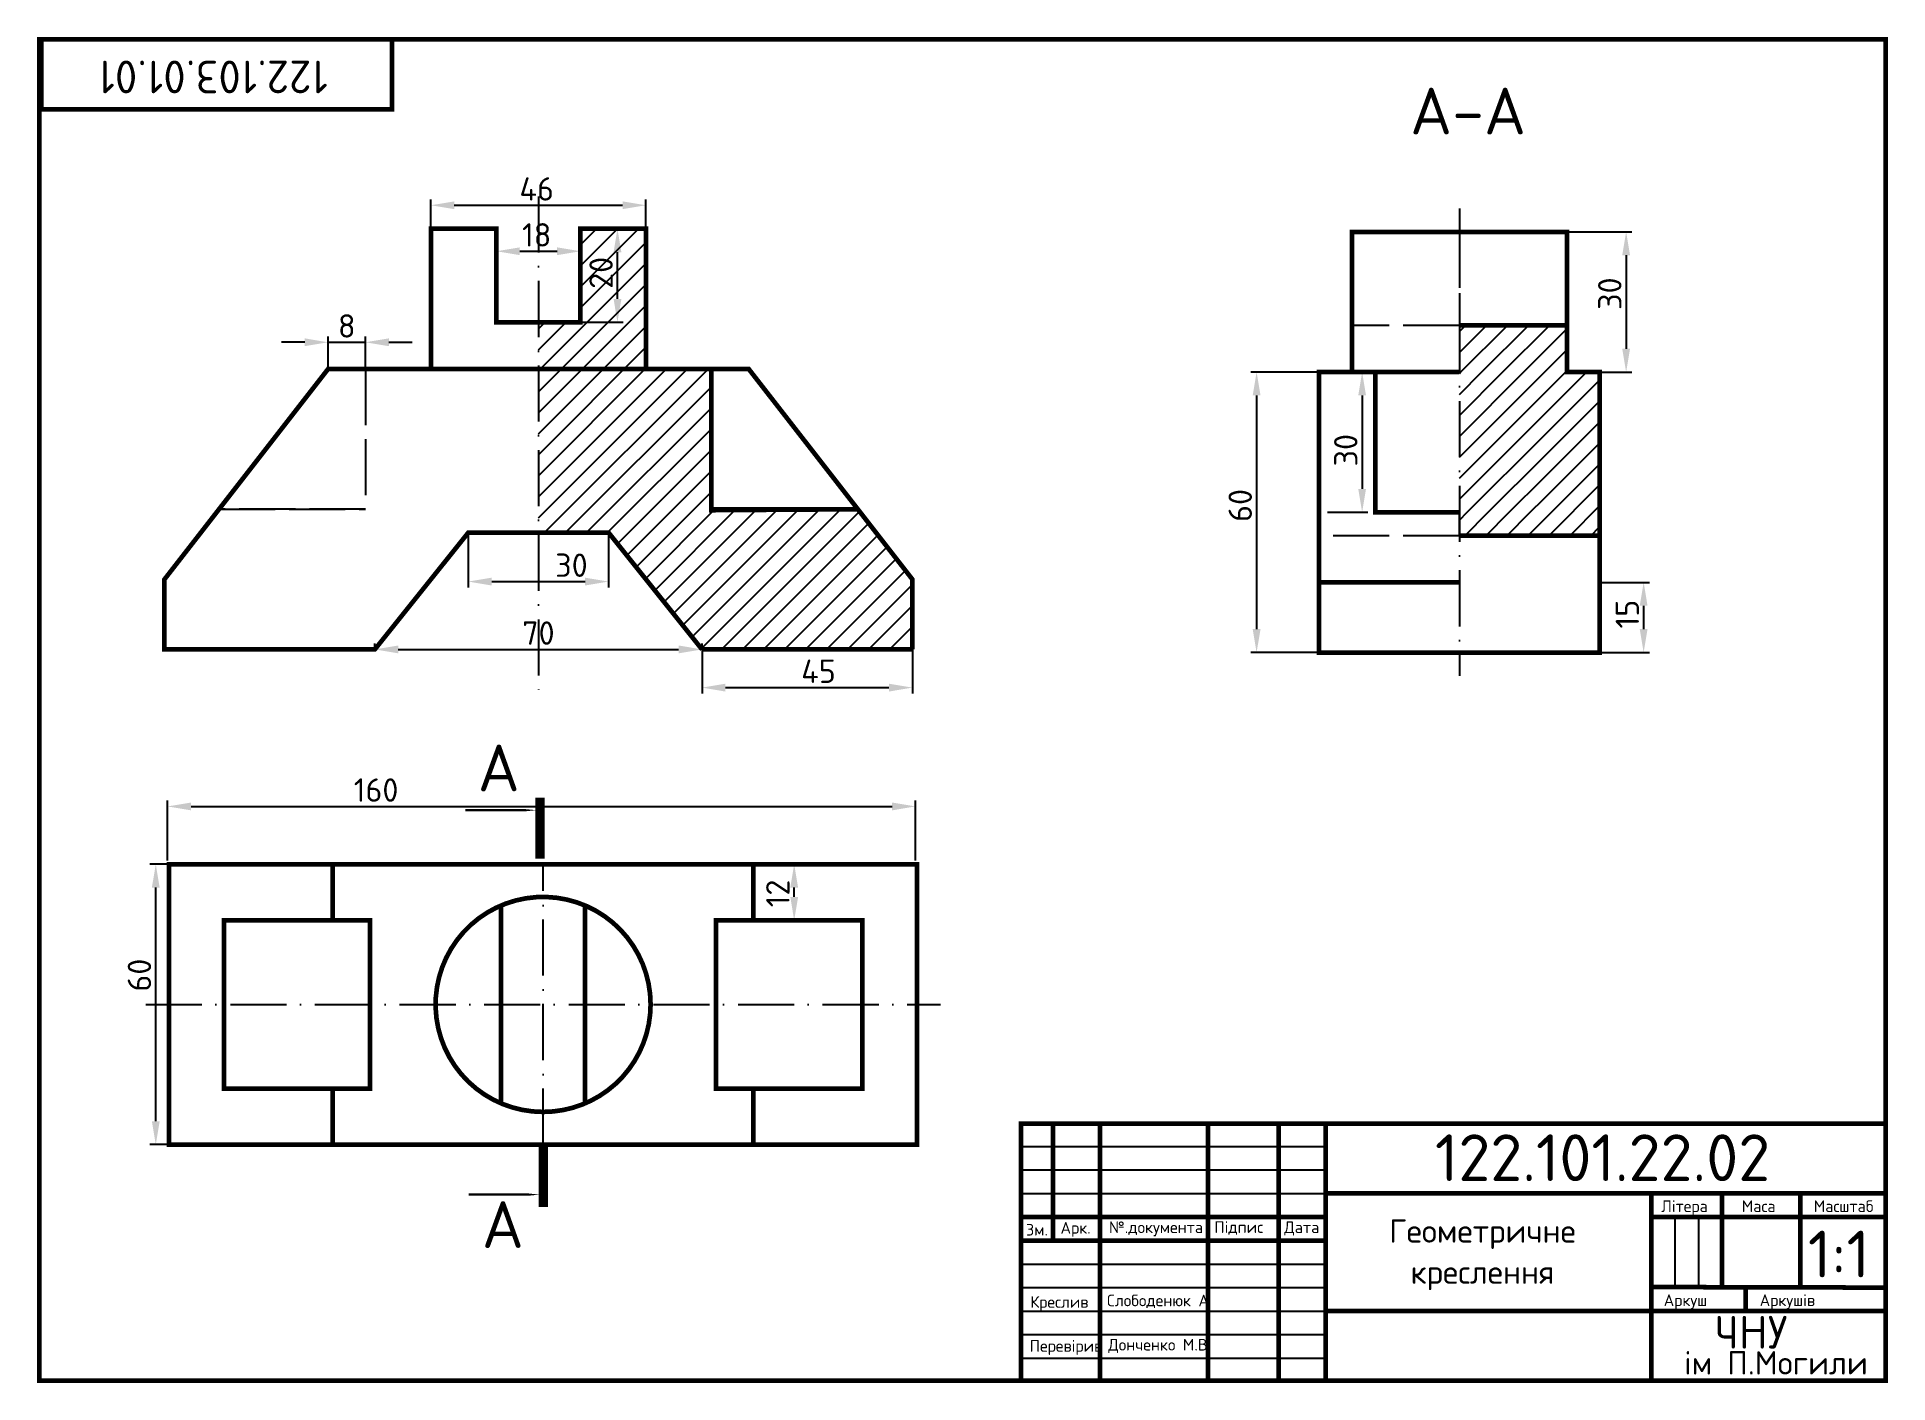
# Model space of a CAD drawing. Header units: millimetres. Extents: x 20 to 416, y 4 to 292.
import ezdxf
from ezdxf.enums import TextEntityAlignment as Align

# ---------------------------------------------------------------- set-up
doc = ezdxf.new("R2010")
doc.units = ezdxf.units.MM
doc.header["$PDMODE"] = 34
doc.header["$PDSIZE"] = -3
doc.linetypes.add('ACAD_ISO02W100', pattern=[15, 12, -3])
doc.linetypes.add('ACAD_ISO10W100', pattern=[18, 12, -3, 0, -3])
for name, color, linetype in [('Dim', 5, 'Continuous'), ('Kontur', 7, 'Continuous'), ('Osy', 1, 'ACAD_ISO10W100'), ('Strih', 92, 'ACAD_ISO02W100')]:
    doc.layers.add(name, color=color, linetype=linetype)
doc.styles.get("Standard").update_dxf_attribs({"font": 'isocpeur.ttf'})
doc.dimstyles.new('ESKD_', dxfattribs={"dimtxt": 5, "dimasz": 5, "dimexe": 1.25, "dimexo": 0, "dimgap": 1, "dimtad": 1, "dimtoh": 1, "dimdec": 1, "dimtxsty": 'Standard', "dimcen": 2.5, "dimclrd": 256, "dimclre": 256, "dimclrt": 256, "dimadec": 0, "dimazin": 0, "dimtfac": 1, "dimtdec": 1, "dimtmove": 0, "dimatfit": 3, "dimfxl": 1, "dimtfillclr": 256, "dimlwd": -1, "dimlwe": -1, "dimarcsym": 0})

# ---------------------------------------------------------------- blocks, each defined once
blk = doc.blocks.new('*D1')
at = {"layer": 'Defpoints', "color": 0, "linetype": 'ACAD_ISO02W100', "transparency": 16777216}
for p in [(346.8, 250.8), (346.8, 220.8), (359.48, 220.8)]:
    blk.add_point(p, dxfattribs=at)
at = {"layer": 'Dim', "transparency": 16777216}
for p, q in [((346.8, 250.8), (360.73, 250.8)), ((359.48, 245.8), (359.48, 225.8)), ((346.8, 220.8), (360.73, 220.8))]:
    blk.add_line(p, q, dxfattribs=at)
at = {"layer": 'Dim', "linetype": 'ACAD_ISO02W100', "transparency": 16777216}
for points in [[(358.65, 245.8), (360.32, 245.8), (359.48, 250.8)], [(358.65, 225.8), (360.32, 225.8), (359.48, 220.8)]]:
    blk.add_solid(points, dxfattribs=at)
at = {"layer": 'Dim', "linetype": 'ACAD_ISO02W100', "transparency": 16777216, "insert": (355.98, 237.58), "char_height": 5, "attachment_point": 5, "rotation": 90}
blk.add_mtext('30', dxfattribs=at)
blk = doc.blocks.new('*D2')
at = {"layer": 'Defpoints', "color": 0, "linetype": 'ACAD_ISO02W100', "transparency": 16777216}
for p in [(293.8, 220.8), (280.42, 160.8), (293.8, 160.8)]:
    blk.add_point(p, dxfattribs=at)
at = {"layer": 'Dim', "transparency": 16777216}
for p, q in [((293.8, 220.8), (279.17, 220.8)), ((280.42, 215.8), (280.42, 165.8)), ((293.8, 160.8), (279.17, 160.8))]:
    blk.add_line(p, q, dxfattribs=at)
at = {"layer": 'Dim', "linetype": 'ACAD_ISO02W100', "transparency": 16777216}
for points in [[(279.59, 215.8), (281.26, 215.8), (280.42, 220.8)], [(279.59, 165.8), (281.26, 165.8), (280.42, 160.8)]]:
    blk.add_solid(points, dxfattribs=at)
at = {"layer": 'Dim', "linetype": 'ACAD_ISO02W100', "transparency": 16777216, "insert": (276.92, 192.27), "char_height": 5, "attachment_point": 5, "rotation": 90}
blk.add_mtext('60', dxfattribs=at)
blk = doc.blocks.new('*D3')
at = {"layer": 'Defpoints', "color": 0, "linetype": 'ACAD_ISO02W100', "transparency": 16777216}
for p in [(295.57, 220.8), (295.57, 190.8), (303, 190.8)]:
    blk.add_point(p, dxfattribs=at)
at = {"layer": 'Dim', "transparency": 16777216}
for p, q in [((295.57, 220.8), (304.25, 220.8)), ((303, 215.8), (303, 195.8)), ((295.57, 190.8), (304.25, 190.8))]:
    blk.add_line(p, q, dxfattribs=at)
at = {"layer": 'Dim', "linetype": 'ACAD_ISO02W100', "transparency": 16777216}
for points in [[(302.17, 215.8), (303.83, 215.8), (303, 220.8)], [(302.17, 195.8), (303.83, 195.8), (303, 190.8)]]:
    blk.add_solid(points, dxfattribs=at)
at = {"layer": 'Dim', "linetype": 'ACAD_ISO02W100', "transparency": 16777216, "insert": (299.5, 204.09), "char_height": 5, "attachment_point": 5, "rotation": 90}
blk.add_mtext('30', dxfattribs=at)
blk = doc.blocks.new('*D4')
at = {"layer": 'Defpoints', "color": 0, "linetype": 'ACAD_ISO02W100', "transparency": 16777216}
for p in [(353.8, 175.8), (353.8, 160.8), (363.23, 160.8)]:
    blk.add_point(p, dxfattribs=at)
at = {"layer": 'Dim', "transparency": 16777216}
for p, q in [((353.8, 175.8), (364.48, 175.8)), ((363.23, 170.8), (363.23, 165.8)), ((353.8, 160.8), (364.48, 160.8))]:
    blk.add_line(p, q, dxfattribs=at)
at = {"layer": 'Dim', "linetype": 'ACAD_ISO02W100', "transparency": 16777216}
for points in [[(362.39, 170.8), (364.06, 170.8), (363.23, 175.8)], [(362.39, 165.8), (364.06, 165.8), (363.23, 160.8)]]:
    blk.add_solid(points, dxfattribs=at)
at = {"layer": 'Dim', "linetype": 'ACAD_ISO02W100', "transparency": 16777216, "insert": (359.73, 169.02), "char_height": 5, "attachment_point": 5, "rotation": 90}
blk.add_mtext('15', dxfattribs=at)
blk = doc.blocks.new('*D5')
at = {"layer": 'Defpoints', "color": 0, "linetype": 'ACAD_ISO02W100', "transparency": 16777216}
for p in [(207.45, 127.87), (47.45, 116.31), (207.45, 116.31)]:
    blk.add_point(p, dxfattribs=at)
at = {"layer": 'Dim', "transparency": 16777216}
for p, q in [((47.45, 116.31), (47.45, 129.12)), ((52.45, 127.87), (202.45, 127.87)), ((207.45, 116.31), (207.45, 129.12))]:
    blk.add_line(p, q, dxfattribs=at)
at = {"layer": 'Dim', "linetype": 'ACAD_ISO02W100', "transparency": 16777216}
for points in [[(52.45, 128.7), (52.45, 127.03), (47.45, 127.87)], [(202.45, 128.7), (202.45, 127.03), (207.45, 127.87)]]:
    blk.add_solid(points, dxfattribs=at)
at = {"layer": 'Dim', "linetype": 'ACAD_ISO02W100', "transparency": 16777216, "insert": (92.04, 131.37), "char_height": 5, "attachment_point": 5}
blk.add_mtext('160', dxfattribs=at)
blk = doc.blocks.new('*D6')
at = {"layer": 'Defpoints', "color": 0, "linetype": 'ACAD_ISO02W100', "transparency": 16777216}
for p in [(44.91, 115.5), (47.77, 115.5), (47.77, 55.5)]:
    blk.add_point(p, dxfattribs=at)
at = {"layer": 'Dim', "transparency": 16777216}
for p, q in [((47.77, 115.5), (43.66, 115.5)), ((44.91, 60.5), (44.91, 110.5)), ((47.77, 55.5), (43.66, 55.5))]:
    blk.add_line(p, q, dxfattribs=at)
at = {"layer": 'Dim', "linetype": 'ACAD_ISO02W100', "transparency": 16777216}
for points in [[(44.07, 110.5), (45.74, 110.5), (44.91, 115.5)], [(44.07, 60.5), (45.74, 60.5), (44.91, 55.5)]]:
    blk.add_solid(points, dxfattribs=at)
at = {"layer": 'Dim', "linetype": 'ACAD_ISO02W100', "transparency": 16777216, "insert": (41.41, 91.77), "char_height": 5, "attachment_point": 5, "rotation": 90}
blk.add_mtext('60', dxfattribs=at)
blk = doc.blocks.new('*D7')
at = {"layer": 'Defpoints', "color": 0, "linetype": 'ACAD_ISO02W100', "transparency": 16777216}
for p in [(172.77, 115.5), (181.49, 115.5), (172.77, 103.5)]:
    blk.add_point(p, dxfattribs=at)
at = {"layer": 'Dim', "transparency": 16777216}
for p, q in [((172.77, 115.5), (182.74, 115.5)), ((181.49, 108.5), (181.49, 110.5)), ((172.77, 103.5), (182.74, 103.5))]:
    blk.add_line(p, q, dxfattribs=at)
at = {"layer": 'Dim', "linetype": 'ACAD_ISO02W100', "transparency": 16777216}
for points in [[(180.66, 110.5), (182.33, 110.5), (181.49, 115.5)], [(180.66, 108.5), (182.33, 108.5), (181.49, 103.5)]]:
    blk.add_solid(points, dxfattribs=at)
at = {"layer": 'Dim', "linetype": 'ACAD_ISO02W100', "transparency": 16777216, "insert": (177.99, 109.25), "char_height": 5, "attachment_point": 5, "rotation": 90}
blk.add_mtext('12', dxfattribs=at)
blk = doc.blocks.new('*D8')
at = {"layer": 'Defpoints', "color": 0, "linetype": 'ACAD_ISO02W100', "transparency": 16777216}
for p in [(149.77, 256.5), (103.77, 251.46), (149.77, 251.46)]:
    blk.add_point(p, dxfattribs=at)
at = {"layer": 'Dim', "transparency": 16777216}
for p, q in [((103.77, 251.46), (103.77, 257.75)), ((149.77, 251.46), (149.77, 257.75)), ((108.77, 256.5), (144.77, 256.5))]:
    blk.add_line(p, q, dxfattribs=at)
at = {"layer": 'Dim', "linetype": 'ACAD_ISO02W100', "transparency": 16777216}
for points in [[(108.77, 257.33), (108.77, 255.67), (103.77, 256.5)], [(144.77, 257.33), (144.77, 255.67), (149.77, 256.5)]]:
    blk.add_solid(points, dxfattribs=at)
at = {"layer": 'Dim', "linetype": 'ACAD_ISO02W100', "transparency": 16777216, "insert": (126.4, 260), "char_height": 5, "attachment_point": 5}
blk.add_mtext('46', dxfattribs=at)
blk = doc.blocks.new('*D9')
at = {"layer": 'Defpoints', "color": 0, "linetype": 'ACAD_ISO02W100', "transparency": 16777216}
for p in [(117.77, 251.46), (135.77, 251.46), (135.77, 246.66)]:
    blk.add_point(p, dxfattribs=at)
at = {"layer": 'Dim', "transparency": 16777216}
for p, q in [((117.77, 251.46), (117.77, 245.41)), ((135.77, 251.46), (135.77, 245.41)), ((122.77, 246.66), (130.77, 246.66))]:
    blk.add_line(p, q, dxfattribs=at)
at = {"layer": 'Dim', "linetype": 'ACAD_ISO02W100', "transparency": 16777216}
for points in [[(122.77, 247.49), (122.77, 245.83), (117.77, 246.66)], [(130.77, 247.49), (130.77, 245.83), (135.77, 246.66)]]:
    blk.add_solid(points, dxfattribs=at)
at = {"layer": 'Dim', "linetype": 'ACAD_ISO02W100', "transparency": 16777216, "insert": (126.4, 250.16), "char_height": 5, "attachment_point": 5}
blk.add_mtext('18', dxfattribs=at)
blk = doc.blocks.new('*D10')
at = {"layer": 'Defpoints', "color": 0, "linetype": 'ACAD_ISO02W100', "transparency": 16777216}
for p in [(135.77, 251.46), (143.68, 251.46), (135.77, 231.46)]:
    blk.add_point(p, dxfattribs=at)
at = {"layer": 'Dim', "transparency": 16777216}
for p, q in [((135.77, 251.46), (144.93, 251.46)), ((143.68, 236.46), (143.68, 246.46)), ((135.77, 231.46), (144.93, 231.46))]:
    blk.add_line(p, q, dxfattribs=at)
at = {"layer": 'Dim', "linetype": 'ACAD_ISO02W100', "transparency": 16777216}
for points in [[(142.85, 246.46), (144.52, 246.46), (143.68, 251.46)], [(142.85, 236.46), (144.52, 236.46), (143.68, 231.46)]]:
    blk.add_solid(points, dxfattribs=at)
at = {"layer": 'Dim', "linetype": 'ACAD_ISO02W100', "transparency": 16777216, "insert": (140.18, 242.04), "char_height": 5, "attachment_point": 5, "rotation": 90}
blk.add_mtext('20', dxfattribs=at)
blk = doc.blocks.new('*D11')
at = {"layer": 'Defpoints', "color": 0, "linetype": 'ACAD_ISO02W100', "transparency": 16777216}
for p in [(89.77, 227.18), (81.77, 221.46), (89.77, 221.46)]:
    blk.add_point(p, dxfattribs=at)
at = {"layer": 'Dim', "transparency": 16777216}
for p, q in [((76.77, 227.18), (71.77, 227.18)), ((81.77, 221.46), (81.77, 228.43)), ((81.77, 227.18), (89.77, 227.18)), ((89.77, 221.46), (89.77, 228.43)), ((94.77, 227.18), (99.77, 227.18))]:
    blk.add_line(p, q, dxfattribs=at)
at = {"layer": 'Dim', "linetype": 'ACAD_ISO02W100', "transparency": 16777216}
for points in [[(76.77, 228.02), (76.77, 226.35), (81.77, 227.18)], [(94.77, 228.02), (94.77, 226.35), (89.77, 227.18)]]:
    blk.add_solid(points, dxfattribs=at)
at = {"layer": 'Dim', "linetype": 'ACAD_ISO02W100', "transparency": 16777216, "insert": (85.77, 230.68), "char_height": 5, "attachment_point": 5}
blk.add_mtext('8', dxfattribs=at)
blk = doc.blocks.new('*D12')
at = {"layer": 'Defpoints', "color": 0, "linetype": 'ACAD_ISO02W100', "transparency": 16777216}
for p in [(111.77, 186.46), (141.77, 186.46), (141.77, 175.98)]:
    blk.add_point(p, dxfattribs=at)
at = {"layer": 'Dim', "transparency": 16777216}
for p, q in [((111.77, 186.46), (111.77, 174.73)), ((141.77, 186.46), (141.77, 174.73)), ((116.77, 175.98), (136.77, 175.98))]:
    blk.add_line(p, q, dxfattribs=at)
at = {"layer": 'Dim', "linetype": 'ACAD_ISO02W100', "transparency": 16777216}
for points in [[(116.77, 176.81), (116.77, 175.14), (111.77, 175.98)], [(136.77, 176.81), (136.77, 175.14), (141.77, 175.98)]]:
    blk.add_solid(points, dxfattribs=at)
at = {"layer": 'Dim', "linetype": 'ACAD_ISO02W100', "transparency": 16777216, "insert": (133.84, 179.48), "char_height": 5, "attachment_point": 5}
blk.add_mtext('30', dxfattribs=at)
blk = doc.blocks.new('*D13')
at = {"layer": 'Defpoints', "color": 0, "linetype": 'ACAD_ISO02W100', "transparency": 16777216}
for p in [(91.77, 161.46), (161.77, 161.46), (161.77, 161.46)]:
    blk.add_point(p, dxfattribs=at)
at = {"layer": 'Dim', "transparency": 16777216}
for p, q in [((91.77, 161.46), (91.77, 162.71)), ((161.77, 161.46), (161.77, 162.71)), ((96.77, 161.46), (156.77, 161.46))]:
    blk.add_line(p, q, dxfattribs=at)
at = {"layer": 'Dim', "linetype": 'ACAD_ISO02W100', "transparency": 16777216}
for points in [[(96.77, 162.3), (96.77, 160.63), (91.77, 161.46)], [(156.77, 162.3), (156.77, 160.63), (161.77, 161.46)]]:
    blk.add_solid(points, dxfattribs=at)
at = {"layer": 'Dim', "linetype": 'ACAD_ISO02W100', "transparency": 16777216, "insert": (126.77, 164.96), "char_height": 5, "attachment_point": 5}
blk.add_mtext('70', dxfattribs=at)
blk = doc.blocks.new('*D14')
at = {"layer": 'Defpoints', "color": 0, "linetype": 'ACAD_ISO02W100', "transparency": 16777216}
for p in [(161.77, 161.46), (206.77, 161.46), (206.77, 153.29)]:
    blk.add_point(p, dxfattribs=at)
at = {"layer": 'Dim', "transparency": 16777216}
for p, q in [((161.77, 161.46), (161.77, 152.04)), ((206.77, 161.46), (206.77, 152.04)), ((166.77, 153.29), (201.77, 153.29))]:
    blk.add_line(p, q, dxfattribs=at)
at = {"layer": 'Dim', "linetype": 'ACAD_ISO02W100', "transparency": 16777216}
for points in [[(166.77, 154.12), (166.77, 152.45), (161.77, 153.29)], [(201.77, 154.12), (201.77, 152.45), (206.77, 153.29)]]:
    blk.add_solid(points, dxfattribs=at)
at = {"layer": 'Dim', "linetype": 'ACAD_ISO02W100', "transparency": 16777216, "insert": (186.69, 156.79), "char_height": 5, "attachment_point": 5}
blk.add_mtext('45', dxfattribs=at)

msp = doc.modelspace()

# ---------------------------------------------------------------- hatches: boundary and pattern name
at = {"layer": 'Defpoints', "linetype": 'ByBlock'}
h = msp.add_hatch(dxfattribs=at)
h.set_pattern_fill('ANSI31', color=256)
h.paths.add_polyline_path([(163.77, 221.46), (149.27, 221.46), (126.77, 221.46), (126.77, 186.46), (141.77, 186.46), (161.77, 161.46), (206.77, 161.46), (206.77, 176.46), (195.1, 191.46), (163.77, 191.46)])
h.paths.add_polyline_path([(149.77, 251.46), (135.77, 251.46), (135.77, 231.46), (126.77, 231.46), (126.77, 221.46), (149.27, 221.46), (149.77, 221.46)])
h = msp.add_hatch(dxfattribs=at)
h.set_pattern_fill('ANSI31', color=256)
h.paths.add_polyline_path([(346.8, 230.8), (323.8, 230.8), (323.8, 220.8), (346.8, 220.8)])
h.paths.add_polyline_path([(353.8, 220.8), (346.8, 220.8), (341.8, 220.8), (341.8, 190.8), (323.8, 190.8), (323.8, 185.8), (353.8, 185.8)])
h.paths.add_polyline_path([(351.48, 199.34), (351.48, 208.84), (339.48, 208.84), (339.48, 199.34)], flags=24)
h = msp.add_hatch(dxfattribs=at)
h.set_pattern_fill('ANSI31', color=256)
h.paths.add_polyline_path([(353.8, 220.8), (346.8, 220.8), (341.8, 220.8), (341.8, 190.8), (323.8, 190.8), (323.8, 185.8), (353.8, 185.8)])
h = msp.add_hatch(dxfattribs=at)
h.set_pattern_fill('ANSI31', color=256)
h.paths.add_polyline_path([(323.8, 190.8), (341.8, 190.8), (341.8, 220.8), (323.8, 220.8)])

# ---------------------------------------------------------------- linework, layer by layer
for p, q in [((300.8, 250.8), (323.8, 250.8)), ((81.77, 221.46), (46.77, 176.46)), ((47.77, 55.5), (207.77, 55.5))]:
    msp.add_line(p, q, dxfattribs=at)
at = {"layer": 'Defpoints', "linetype": 'ACAD_ISO02W100'}
for p, q in [((89.77, 191.46), (58.44, 191.46)), ((163.77, 191.46), (195.1, 191.46))]:
    msp.add_line(p, q, dxfattribs=at)
at = {"layer": 'Defpoints'}
for p, q in [((82.77, 103.5), (82.77, 115.5)), ((172.77, 103.5), (172.77, 115.5)), ((59.47, 103.5), (82.77, 103.5)), ((59.47, 67.5), (59.47, 103.5)), ((90.77, 103.5), (82.77, 103.5)), ((90.77, 67.5), (90.77, 103.5)), ((118.77, 85.5), (118.77, 106.67)), ((136.77, 85.5), (136.77, 106.67)), ((164.77, 103.5), (172.77, 103.5)), ((164.77, 67.5), (164.77, 103.5)), ((196.07, 103.5), (172.77, 103.5)), ((196.07, 67.5), (196.07, 103.5)), ((118.77, 85.5), (118.77, 64.33)), ((136.77, 85.5), (136.77, 64.33)), ((90.77, 67.5), (59.47, 67.5)), ((90.77, 67.5), (82.77, 67.5)), ((82.77, 67.5), (82.77, 55.5)), ((164.77, 67.5), (172.77, 67.5)), ((164.77, 67.5), (196.07, 67.5)), ((172.77, 67.5), (172.77, 55.5))]:
    msp.add_line(p, q, dxfattribs=at)
at = {"layer": 'Defpoints', "color": 18, "true_color": 0x000000, "const_width": 1}
msp.add_lwpolyline([(293.8, 175.8), (293.8, 220.8), (300.8, 220.8), (300.8, 250.8), (346.8, 250.8), (346.8, 220.8), (353.8, 220.8), (353.8, 175.8)], dxfattribs=at)
at = {"layer": 'Defpoints', "linetype": 'ByBlock', "const_width": 1}
for points in [[(323.8, 230.8), (346.8, 230.8)], [(163.77, 221.46), (163.77, 191.46), (195.1, 191.46), (163.25, 191.25)], [(300.8, 220.8), (323.8, 220.8)], [(305.8, 220.8), (305.8, 190.8), (323.8, 190.8)], [(293.8, 175.8), (293.8, 160.8), (293.8, 160.8), (323.8, 160.8)], [(293.8, 175.8), (323.8, 175.8)], [(323.8, 160.8), (353.8, 160.8), (353.8, 175.8)]]:
    msp.add_lwpolyline(points, dxfattribs=at)
at = {"layer": 'Defpoints', "const_width": 1}
for points in [[(47.77, 55.5), (47.77, 115.5), (207.77, 115.5), (207.77, 55.5), (47.77, 55.5)], [(82.77, 55.5), (82.77, 67.5), (59.47, 67.5), (59.47, 103.5), (82.77, 103.5), (82.77, 115.5)], [(172.77, 55.5), (172.77, 67.5), (196.07, 67.5), (196.07, 103.5), (172.77, 103.5), (172.77, 115.5)], [(118.77, 64.33), (118.77, 106.67)], [(136.77, 64.33), (136.77, 106.67)], [(82.77, 67.5), (90.77, 67.5), (90.77, 103.5), (82.77, 103.5)], [(172.77, 67.5), (164.77, 67.5), (164.77, 103.5), (172.77, 103.5)]]:
    msp.add_lwpolyline(points, dxfattribs=at)
msp.add_lwpolyline([(127.77, 62.5, -2.414214), (150.77, 85.5, -0.414214), (127.77, 62.5, -3.589852)], format="xyb", dxfattribs=at)
at = {"layer": 'Defpoints'}
msp.add_circle((127.77, 85.5), 23, dxfattribs=at)
at = {"layer": 'Dim', "linetype": 'ByBlock', "const_width": 2}
for points in [[(127.09, 129.71), (127.09, 116.71)], [(127.82, 42.15), (127.82, 55.15)]]:
    msp.add_lwpolyline(points, dxfattribs=at)
at = {"layer": 'Dim', "linetype": 'ByBlock'}
for points in [[(126.32, 127.06, 0, 2, 0), (116.39, 127.06, 0.5, 0.5, 0), (116.39, 127.06, 0.5, 0.5, 0), (111.11, 127.06, 0.5, 0.5, 0)], [(127.05, 44.81, 0, 2, 0), (117.12, 44.81, 0.5, 0.5, 0), (117.12, 44.81, 0.5, 0.5, 0), (111.84, 44.81, 0.5, 0.5, 0)]]:
    msp.add_lwpolyline(points, format="xyseb", dxfattribs=at)
at = {"layer": 'Kontur'}
for p, q in [((20, 292), (20, 155.55)), ((236.86, 60), (236.86, 34.98)), ((246.94, 60), (246.94, 5)), ((270.02, 60), (270.02, 5)), ((285.13, 60), (285.13, 5)), ((295.21, 60), (295.21, 5)), ((230, 55.12), (295.21, 55.12)), ((230, 50.09), (295.21, 50.09)), ((230, 45.05), (295.21, 45.05)), ((415, 45.05), (295.21, 45.05)), ((364.88, 45.05), (364.88, 5)), ((379.99, 45.05), (379.99, 24.91)), ((396.78, 45.05), (396.78, 24.91)), ((230, 40.02), (295.21, 40.02)), ((415, 40.02), (364.88, 40.02)), ((369.92, 40.02), (369.92, 24.91)), ((374.96, 40.02), (374.96, 24.91)), ((230, 34.98), (295.21, 34.98)), ((230, 29.95), (295.21, 29.95)), ((230, 24.91), (295.21, 24.91)), ((415, 24.91), (364.88, 24.91)), ((385.03, 19.88), (385.03, 24.91)), ((396.78, 24.91), (396.78, 24.91)), ((230, 19.88), (295.21, 19.88)), ((415, 19.88), (295.21, 19.88)), ((230, 14.85), (295.21, 14.85)), ((230, 9.81), (295.21, 9.81))]:
    msp.add_line(p, q, dxfattribs=at)
at = {"layer": 'Kontur', "const_width": 1}
for points in [[(20, 5), (415, 5), (415, 292), (20, 292)], [(20.45, 277), (95.45, 277), (95.45, 292), (20.45, 292)]]:
    msp.add_lwpolyline(points, close=True, dxfattribs=at)
for points in [[(149.77, 221.46), (149.77, 251.46), (135.77, 251.46), (135.77, 231.46), (117.77, 231.46), (117.77, 251.46), (103.77, 251.46), (103.77, 221.46)], [(415, 5), (415, 60), (230, 60), (230, 5)], [(236.86, 34.98), (236.86, 60)], [(246.94, 5), (246.94, 60)], [(270.02, 5), (270.02, 60)], [(285.13, 5), (285.13, 60)], [(295.21, 5), (295.21, 60)], [(295.21, 45.05), (415, 45.05)], [(364.88, 5), (364.88, 45.05)], [(379.99, 24.91), (379.99, 45.05)], [(396.78, 24.95), (396.78, 45.05)], [(230, 40.02), (295.21, 40.02)], [(415, 40.02), (364.88, 40.02)], [(230, 34.98), (295.21, 34.98)], [(364.88, 25.03), (415, 24.91)], [(385.03, 19.88), (385.03, 24.91)], [(295.21, 19.88), (415, 19.88)]]:
    msp.add_lwpolyline(points, dxfattribs=at)
at = {"layer": 'Kontur', "linetype": 'ByBlock', "const_width": 1}
for points in [[(206.77, 161.46), (206.77, 176.46), (171.77, 221.46), (81.77, 221.46), (46.77, 176.46), (46.77, 161.46), (91.77, 161.46), (111.77, 186.46), (141.77, 186.46), (161.77, 161.46)], [(195.1, 191.46), (163.77, 191.46), (163.77, 221.46)], [(353.8, 185.8), (323.8, 185.8)], [(161.77, 161.46), (206.77, 161.46)]]:
    msp.add_lwpolyline(points, dxfattribs=at)
at = {"layer": 'Osy', "linetype": 'ACAD_ISO10W100'}
for p, q in [((126.77, 258.4), (126.77, 150.88)), ((323.8, 255.8), (323.8, 230.8)), ((323.8, 250.8), (323.8, 155.8)), ((127.77, 55.5), (127.77, 115.5)), ((42.77, 85.5), (212.77, 85.5))]:
    msp.add_line(p, q, dxfattribs=at)
at = {"layer": 'Osy', "linetype": 'ByBlock'}
msp.add_line((323.8, 185.8), (323.8, 190.8), dxfattribs=at)
at = {"layer": 'Strih'}
for p, q in [((323.8, 230.8), (300.8, 230.8)), ((323.8, 185.8), (293.8, 185.8))]:
    msp.add_line(p, q, dxfattribs=at)
at = {"layer": 'Strih', "linetype": 'ACAD_ISO02W100'}
for p in [(89.77, 221.46), (58.44, 191.46)]:
    msp.add_line(p, (89.77, 191.46), dxfattribs=at)

# ---------------------------------------------------------------- texts
at = {"layer": 'Dim', "linetype": 'ByBlock'}
for p in [(113.79, 131.11), (114.66, 33.4)]:
    msp.add_text('А', height=10, dxfattribs=at).set_placement(p)
at = {"layer": 'Dim', "insert": (313.26, 281.66), "char_height": 10, "attachment_point": 1}
msp.add_mtext_dynamic_manual_height_columns('А-А', width=16.2363, gutter_width=50, heights=[0], dxfattribs=at)
at = {"layer": 'Kontur'}
msp.add_text('122.103.01.01', height=7, rotation=180, dxfattribs=at).set_placement((81.74, 287.46))
for s, height, p in [('122.101.22.02', 10, (318.58, 47.7)), ('Зм.', 2.5, (231.08, 36.04)), ('Арк.', 2.5, (238.47, 36.45)), ('№.документа', 2.5, (248.85, 36.57)), ('Підпис', 2.5, (271.36, 36.6)), ('Дата', 2.5, (286.32, 36.57)), ('1:1', 10, (398.36, 27.09)), ('Креслив', 2.5, (232, 20.59)), ('Слободенюк А', 2.5, (248.42, 20.91)), ('Аркушів', 2.5, (388.05, 20.96)), ('ЧНУ', 7, (378.44, 11.86)), ('Перевірив', 2.5, (231.87, 11.18)), ('Донченко М.В.', 2.5, (248.67, 11.44)), ('ім П.Могили', 5, (371.9, 6.31))]:
    msp.add_text(s, height=height, dxfattribs=at).set_placement(p)
for s, height, p in [('Літера', 2.5, (371.97, 41.08)), ('Маса', 2.5, (387.83, 41.08)), ('Масштаб', 2.5, (406.01, 41.08)), ('Геометричне', 5, (328.75, 34.52)), ('креслення', 5, (328.75, 25.73)), ('Аркуш', 2.5, (372.17, 20.96))]:
    msp.add_text(s, height=height, dxfattribs=at).set_placement(p, align=Align.CENTER)

# ---------------------------------------------------------------- dimensions: what is measured, and where the dimension line sits
at = {"layer": 'Dim', "linetype": 'ACAD_ISO02W100'}
for base, p1, p2, picture, middle in [((149.77, 256.5), (103.77, 251.46), (149.77, 251.46), '*D8', (126.4, 256.5)), ((135.77, 246.66), (117.77, 251.46), (135.77, 251.46), '*D9', (126.4, 246.66)), ((89.77, 227.18), (81.77, 221.46), (89.77, 221.46), '*D11', (85.77, 227.18)), ((141.77, 175.98), (111.77, 186.46), (141.77, 186.46), '*D12', (133.84, 175.98)), ((161.77, 161.46), (91.77, 161.46), (161.77, 161.46), '*D13', (126.77, 161.46)), ((206.77, 153.29), (161.77, 161.46), (206.77, 161.46), '*D14', (186.69, 153.29))]:
    dim = msp.add_linear_dim(base=base, p1=p1, p2=p2, dimstyle='ESKD_', dxfattribs=at)
    dim.commit()
    dim.dimension.update_dxf_attribs({"geometry": picture, "text_midpoint": middle, "dimtype": 160})
for base, p1, p2, angle, picture, middle in [((143.68, 251.46), (135.77, 231.46), (135.77, 251.46), 90, '*D10', (143.68, 242.04)), ((359.48, 220.8), (346.8, 250.8), (346.8, 220.8), 90, '*D1', (359.48, 237.58)), ((280.42, 160.8), (293.8, 220.8), (293.8, 160.8), 90, '*D2', (280.42, 192.27)), ((303, 190.8), (295.57, 220.8), (295.57, 190.8), 90, '*D3', (303, 204.09)), ((363.23, 160.8), (353.8, 175.8), (353.8, 160.8), 90, '*D4', (363.23, 169.02)), ((207.45, 127.87), (47.45, 116.31), (207.45, 116.31), 180, '*D5', (92.04, 127.87)), ((44.91, 115.5), (47.77, 55.5), (47.77, 115.5), 90, '*D6', (44.91, 91.77)), ((181.49, 115.5), (172.77, 103.5), (172.77, 115.5), 90, '*D7', (181.49, 109.25))]:
    dim = msp.add_linear_dim(base=base, p1=p1, p2=p2, angle=angle, dimstyle='ESKD_', dxfattribs=at)
    dim.commit()
    dim.dimension.update_dxf_attribs({"geometry": picture, "text_midpoint": middle, "dimtype": 160})

doc.saveas('drawing.dxf')
